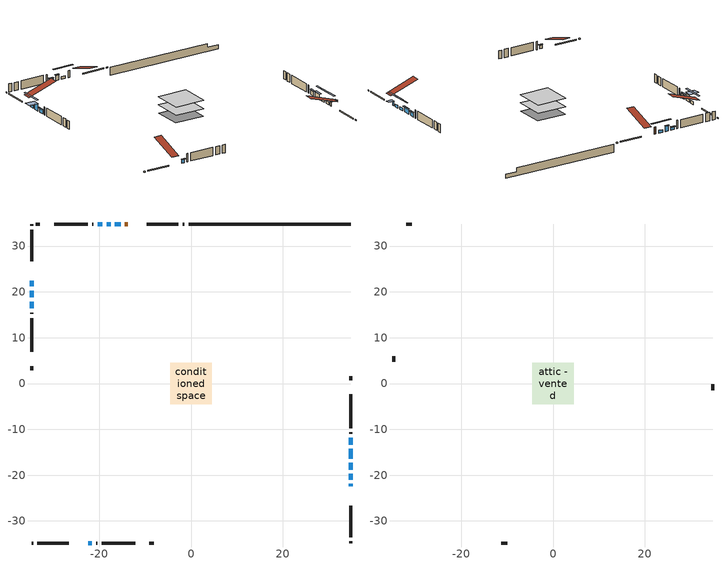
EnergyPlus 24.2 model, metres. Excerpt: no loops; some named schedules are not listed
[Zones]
conditioned space
 floor outside (Floor1 construction): -0.53,-0.53 -0.53,0.53 0.53,0.53 0.53,-0.53 z1.1
 floor adiabatic (AdiabaticFloorConstruction): -4.57,-4.57 -4.57,4.57 4.57,4.57 4.57,-4.57 z1.1
 floor foundation (Slab1 construction): -4.58,-4.26 -4.58,4.26 4.58,4.26 4.58,-4.26 z-1.25
 wall outside (RimJoist1 construction): -1.46,34.82 -1.84,34.82 / -34.82,-34.82 -34.45,-34.82 / -34.82,34.82 -34.82,34.45 / 34.82,-34.82 34.82,-34.45 z1.1:1.4
 wall outside (RimJoist2 construction): -2.77,34.82 -9.64,34.82 / -33.52,-34.82 -26.64,-34.82 / -34.82,33.52 -34.82,26.64 / 34.82,-33.52 34.82,-26.64 z1.1:1.4
 wall outside (AdiabaticWallConstruction 1): -13.85,34.82 -14.42,34.82 z1.1:3.13
 wall outside (AdiabaticWallConstruction): 34.82,-22.44 34.82,-21.9 z1.1:2.27; 34.82,-20.98 34.82,-19.73 / -15.35,34.82 -16.59,34.82 / -34.82,22.44 -34.82,21.19 / -19.34,34.82 -20.41,34.82 z1.1:1.89; 34.82,-18.8 34.82,-17.33 z1.1:1.84; 34.82,-16.4 34.82,-14.26 / -17.52,34.82 -18.41,34.82 z1.1:2.6; 34.82,-13.34 34.82,-11.86 / -34.82,17.86 -34.82,16.39 z1.1:2.34; -22.44,-34.82 -21.65,-34.82 z1.1:2.09; -34.82,20.27 -34.82,18.79 z1.1:3.11
 wall outside (Wall1 construction): -21.34,34.82 -21.61,34.82 / -20.72,-34.82 -20.45,-34.82 / -34.82,15.46 -34.82,15.19 / 34.82,-10.93 34.82,-10.66 z1.1:3.54
 wall outside (Wall2 construction): -22.54,34.82 -29.87,34.82 / -19.52,-34.82 -12.19,-34.82 / -34.82,14.26 -34.82,6.93 / 34.82,-9.73 34.82,-2.4 z1.1:3.54
 wall outside (Wall4 construction): -32.99,34.82 -33.89,34.82 / -9.07,-34.82 -8.17,-34.82 / -34.82,3.81 -34.82,2.9 / 34.82,0.72 34.82,1.63 z1.1:3.54
 wall foundation (FoundationWall1 construction): -0.53,34.82,-1.25 -0.53,34.82,1.1 31.29,34.82,1.1 31.29,34.82,-0.04 34.82,34.82,-0.04 34.82,34.82,-1.25
 window (WindowConstruction 7): 34.82,-22.44 34.82,-21.9 z1.1:2.27
 window (WindowConstruction 8): 34.82,-20.98 34.82,-19.73 z1.1:1.89
 window (WindowConstruction 9): 34.82,-18.8 34.82,-17.33 z1.1:1.84
 window (WindowConstruction 10): -15.35,34.82 -16.59,34.82 z1.1:1.89
 window (WindowConstruction 11): -34.82,22.44 -34.82,21.19 z1.1:1.89
 window (WindowConstruction): 34.82,-16.4 34.82,-14.26 z1.1:2.6
 window (WindowConstruction 1): 34.82,-13.34 34.82,-11.86 z1.1:2.34
 window (WindowConstruction 2): -17.52,34.82 -18.41,34.82 z1.1:2.6
 window (WindowConstruction 3): -19.34,34.82 -20.41,34.82 z1.1:1.89
 window (WindowConstruction 4): -22.44,-34.82 -21.65,-34.82 z1.1:2.09
 window (WindowConstruction 5): -34.82,20.27 -34.82,18.79 z1.1:3.11
 window (WindowConstruction 6): -34.82,17.86 -34.82,16.39 z1.1:2.34
 door (Door): -13.85,34.82 -14.42,34.82 z1.1:3.13
 ceiling adiabatic (AdiabaticFloorConstruction): 4.57,-4.57 4.57,4.57 -4.57,4.57 -4.57,-4.57 z1.1
attic - vented
 floor to conditioned space (Floor2 construction Reversed): -4.57,-4.57 -4.57,4.57 4.57,4.57 4.57,-4.57 z3.54
 wall outside (Wall3 construction): -30.8,34.82 -32.06,34.82 / -11.26,-34.82 -10,-34.82 / -34.82,6 -34.82,4.74 / 34.82,-1.47 34.82,-0.21 z1.1:3.54
 roof outside (Roof1 construction): -12.92,34.82,3.54 -12.92,25.91,6.51 -10.57,25.91,6.51 -10.57,34.82,3.54; -23.37,-34.82,3.54 -23.37,-25.91,6.51 -25.72,-25.91,6.51 -25.72,-34.82,3.54; -34.82,23.37,3.54 -25.91,23.37,6.51 -25.91,25.72,6.51 -34.82,25.72,3.54; 34.82,-23.37,3.54 25.91,-23.37,6.51 25.91,-25.72,6.51 34.82,-25.72,3.54
shading: 34.82,-21.61 34.82,-22.74 36.65,-22.74 36.65,-21.61 z2.57; 34.82,-17.11 34.82,-23.6 35.23,-23.6 35.23,-17.11 z4.51; 34.82,-14.71 34.82,-21.42 35.23,-21.42 35.23,-14.71 z4.46; -19.21,34.82 -12.73,34.82 -12.73,35.23 -19.21,35.23 z4.51; -34.82,18.57 -34.82,25.06 -35.23,25.06 -35.23,18.57 z4.51; 34.82,-14.06 34.82,-16.6 35.23,-16.6 35.23,-14.06 z2.8; 34.82,-11.66 34.82,-13.54 35.23,-13.54 35.23,-11.66 z2.54; -18.61,34.82 -17.32,34.82 -17.32,35.23 -18.61,35.23 z2.8; -20.61,34.82 -19.14,34.82 -19.14,35.23 -20.61,35.23 z2.09; -21.45,-34.82 -22.64,-34.82 -22.64,-35.23 -21.45,-35.23 z2.29; -34.82,18.49 -34.82,20.56 -37.72,20.56 -37.72,18.49 z3.4; -34.82,16.19 -34.82,18.07 -35.23,18.07 -35.23,16.19 z2.54
[Building]
Building 1: Terrain=Suburbs
[Site:Location]
Ottawa Intl AP_ON: Latitude {deg}=45.32; Longitude {deg}=-75.67; Time Zone {hr}=-5; Elevation {m}=115; Keep Site Location Information=Yes
[Site:GroundTemperature:Shallow]
1.18808, -1.19398, -1.38475, -0.254337, 4.28362, 8.80044, 12.7163, 15.1969, 15.4076, 13.3901, 9.57408, 5.19582
[Site:WaterMainsTemperature]
Calculation Method=Schedule; Temperature Schedule=mains temperature schedule
[Material] Roughness=Rough; Thermal Absorptance=0.9
Name | Thickness {m} | Conductivity {W/m-K} | Density {kg/m3} | Specific Heat {J/kg-K} | Solar Absorptance | Visible Absorptance
asphalt or fiberglass shingles | 0.00635 | 0.162714 | 1121.4 | 1465.45 | 0.4 | 0.4
ceiling loosefill ins | 0.254 | 0.0480833 | 16.02 | 1046.75 | 0.7 | 0.7
ceiling stud and cavity | 0.1397 | 0.37247 | 65.682 | 1177.47 | 0.7 | 0.7
concrete 4.0 in. | 0.1016 | 1.803125 | 2242.8 | 837.4 | 0.7 | 0.7
concrete 8.0 in. | 0.2032 | 1.803125 | 2242.8 | 837.4 | 0.7 | 0.7
door material | 0.04445 | 0.053851 | 512.64 | 1214.23 | 0.7 | 0.7
exterior vertical ins | 0.0102331 | 0.029427 | 32.04 | 1214.23 | 0.7 | 0.7
floor covering | 0.0127 | 0.0433444 | 54.468 | 1339.84 | 0.6 | 0.6
floor rigid ins; rim joist rigid ins | 0.051816 | 0.029427 | 32.04 | 1214.23 | 0.7 | 0.7
floor rigid ins 1; wall rigid ins | 0.512978 | 0.029427 | 32.04 | 1214.23 | 0.7 | 0.7
floor stud and cavity | 0.1397 | 0.514521 | 92.3553 | 1139.71 | 0.7 | 0.7
floor stud and cavity 1 | 0.1397 | 1.75129 | 37.0049 | 1207.88 | 0.7 | 0.7
furniture material conditioned space 1 | 0.1524 | 0.115458 | 640.8 | 1214.23 | 0.6 | 0.6
gypsum board | 0.0127 | 0.160291 | 801 | 837.4 | 0.6 | 0.6
gypsum board 1 | 0.0127 | 0.160291 | 801 | 837.4 | 0.7 | 0.7
osb sheathing 0.5 in. | 0.0127 | 0.115458 | 512.64 | 1214.23 | 0.7 | 0.7
osb sheathing 0.75 in. | 0.01905 | 0.115458 | 512.64 | 1214.23 | 0.7 | 0.7
osb sheathing 2.0 in. | 0.0508 | 0.115458 | 512.64 | 1214.23 | 0.7 | 0.7
rim joist stud and cavity | 0.0508 | 0.476231 | 125.044 | 1163.47 | 0.6 | 0.6
rim joist stud and cavity 1 | 0.0508 | 0.0296634 | 125.044 | 1163.47 | 0.6 | 0.6
wall stud and cavity | 0.1397 | 0.109584 | 139.0536 | 1170.24 | 0.7 | 0.7
wall stud and cavity 1 | 0.1397 | 0.0940029 | 139.0536 | 1170.24 | 0.7 | 0.7
wall stud and cavity 2 | 0.0889 | 6.1454 | 50.32683 | 1063.81 | 0.6 | 0.6
wall stud and cavity 3 | 0.1397 | 0.114698 | 139.0536 | 1170.24 | 0.7 | 0.7
wall stud and cavity 4 | 0.0889 | 0.380278 | 52.3479 | 1209.89 | 0.7 | 0.7
wall stud and cavity 5 | 0.0889 | 0.391764 | 83.0341 | 1211.67 | 0.7 | 0.7
wood siding | 0.0254 | 0.102417 | 544.68 | 1172.36 | 0.4 | 0.4
wood siding 1 | 0.00254 | 0.102417 | 544.68 | 1172.36 | 0.4 | 0.4
wood siding 2; wood siding 3; wood siding 4 | 0.0254 | 0.102417 | 544.68 | 1172.36 | 0.7 | 0.7
[WindowMaterial:SimpleGlazingSystem]
Name | U-Factor {W/m2-K} | Solar Heat Gain Coefficient
WindowMaterial | 2.21272 | 0.59
WindowMaterial 1 | 2.44949 | 0.49
WindowMaterial 2 | 2.36829 | 0.52
WindowMaterial 3 | 2.47447 | 0.48
WindowMaterial 4 | 2.49605 | 0.47
WindowMaterial 5 | 2.989467 | 0.58
WindowMaterial 6 | 2.32003 | 0.57
WindowMaterial 7 | 2.33593 | 0.53
WindowMaterial 8 | 2.44665 | 0.48
WindowMaterial 9 | 2.43473 | 0.49
[Construction]
AdiabaticFloorConstruction: floor stud and cavity 1, floor rigid ins 1, osb sheathing 0.75 in., floor covering
AdiabaticWallConstruction: wood siding 3, wall rigid ins, wall stud and cavity 4, gypsum board
AdiabaticWallConstruction 1: wood siding 4, wall rigid ins, wall stud and cavity 4, gypsum board
Door: door material
Floor1 construction: floor stud and cavity, floor rigid ins, osb sheathing 0.75 in., floor covering
Floor2 construction Reversed: gypsum board, ceiling stud and cavity, ceiling loosefill ins
FoundationWall1 construction: concrete 8.0 in., gypsum board 1
furniture construction conditioned space 1: furniture material conditioned space 1
PartitionWallConstruction: gypsum board, wall stud and cavity 5, gypsum board
RimJoist1 construction: wood siding 2, rim joist rigid ins, osb sheathing 2.0 in., rim joist stud and cavity
RimJoist2 construction: wood siding 2, osb sheathing 2.0 in., rim joist stud and cavity 1
Roof1 construction: asphalt or fiberglass shingles
Slab1 construction: concrete 4.0 in.
Wall1 construction: wood siding, osb sheathing 0.5 in., wall stud and cavity, gypsum board
Wall2 construction: wood siding, osb sheathing 0.5 in., wall stud and cavity 1, gypsum board
Wall3 construction: wood siding 1, wall stud and cavity 2
Wall4 construction: wood siding, osb sheathing 0.5 in., wall stud and cavity 3, gypsum board
WindowConstruction: WindowMaterial
WindowConstruction 1; WindowConstruction 6: WindowMaterial 1
WindowConstruction 10: WindowMaterial 9
WindowConstruction 11; WindowConstruction 8: WindowMaterial 7
WindowConstruction 2: WindowMaterial 2
WindowConstruction 3: WindowMaterial 3
WindowConstruction 4: WindowMaterial 4
WindowConstruction 5: WindowMaterial 5
WindowConstruction 7: WindowMaterial 6
WindowConstruction 9: WindowMaterial 8
[Zone] Multiplier=1; Part of Total Floor Area=Yes
Name | Volume {m3}
attic - vented | 40.3587
conditioned space | 403.6
[Space]
Name | Zone | Volume {m3}
attic - vented 1 | attic - vented | 40.3587
conditioned space 1 | conditioned space | 403.6
[ZoneInfiltration:EffectiveLeakageArea]
infil attic - vented 1: Zone or Space=attic - vented 1; Schedule=Always On Discrete; Effective Air Leakage Area {cm2}=3524.21; Stack Coefficient=0.000376112; Wind Coefficient=1.31032e-05
[ZoneMixing]
whole house fan mix: Zone or Space=attic - vented; Schedule=Always On Continuous; Design Flow Rate Calculation Method=Flow/Zone; Design Flow Rate {m3/s}=0; Source Zone or Space=conditioned space
[SurfaceProperty:ExposedFoundationPerimeter]
Slab1: Exposed Perimeter Calculation Method=TotalExposedPerimeter; Total Exposed Perimeter {m}=35.356
[InternalMass] Zone or ZoneList=conditioned space; Space or SpaceList=conditioned space 1
Name | Construction | Surface Area {m2}
furniture mass conditioned space 1 | furniture construction conditioned space 1 | 65.1361
partition wall mass | PartitionWallConstruction | 162.84
[Lights]
interior lighting: Zone or ZoneList or Space or SpaceList=conditioned space 1; Schedule=interior lighting schedule; Design Level Calculation Method=LightingLevel; Lighting Level {W}=343.2; Return Air Fraction=0; Fraction Radiant=0.6; Fraction Visible=0.2; Fraction Replaceable=1
[People]
occupants: Zone or ZoneList or Space or SpaceList=conditioned space 1; Number of People Schedule=occupants schedule; Number of People Calculation Method=People; Number of People=3; Fraction Radiant=0.314171; Sensible Heat Fraction=0.56303; Activity Level Schedule=occupants activity schedule; Carbon Dioxide Generation Rate {m3/s-W}=0; Enable ASHRAE 55 Comfort Warnings=No; Mean Radiant Temperature Calculation Type=EnclosureAveraged
[ElectricEquipment] Zone or ZoneList or Space or SpaceList=conditioned space 1; Design Level Calculation Method=EquipmentLevel
Name | Schedule | Design Level {W} | Fraction Latent | Fraction Radiant | Fraction Lost
clothes dryer | clothes dryer schedule | 140.772 | 0.015 | 0.081 | 0.85
clothes washer | clothes washer schedule | 32.1985 | 0.03 | 0.162 | 0.7
cooking range | cooking range schedule | 215.147 | 0.08 | 0.432 | 0.2
dishwasher | dishwasher schedule | 66.8632 | 0.3 | 0.18 | 0.4
fridge | fridge schedule | 72.9452 | 0 | 0.6 | 0
mech vent bath fan 0 | mech vent bath fan 0 schedule | 50.2 | 0 | 0 | 1
mech vent bath fan 1 | mech vent bath fan 1 schedule | 50.2 | 0 | 0 | 1
mech vent house fan | mech vent house fan schedule | 0 | 0 | 0 | 1
mech vent house fan cfis | mech vent house fan cfis schedule | 0 | 0 | 0 | 0
misc plug loads | misc plug loads schedule | 494.7 | 0.045 | 0.513 | 0.1
whole house fan | Always On Discrete | 0 | 0 | 0 | 1
[OtherEquipment] Zone or ZoneList or Space or SpaceList=conditioned space 1; Design Level Calculation Method=EquipmentLevel
Name | Fuel Type | Schedule | Design Level {W} | Fraction Latent | Fraction Radiant | Fraction Lost
clothes dryer 1 | Electricity | clothes dryer schedule | 0 | 0.015 | 0.081 | 0.85
cooking range 1 | Electricity | cooking range schedule | 0 | 0.08 | 0.432 | 0.2
general water use latent | None | general water use schedule | 62.594 | 1 | 0 | 0
general water use sensible | None | general water use schedule | -61.6891 | 0 | 0.6 | 0
mech vent house fan latent load | None | Always On Discrete | 0 | 1 | 0 | 0
mech vent house fan sensible load | None | Always On Discrete | 0 | 0 | 0 | 0
water heater energy adjustment1 | NaturalGas | Always On Discrete | 0.01 | 0 | 0 | 1
[ZoneInfiltration:DesignFlowRate] Zone or ZoneList or Space or SpaceList=conditioned space 1; Schedule=Always On Discrete; Design Flow Rate Calculation Method=Flow/Zone; Design Flow Rate {m3/s}=0
infil flow; natural vent flow; whole house fan flow
[AvailabilityManager:Scheduled]
central ac and furnace airloop Availability Manager: Schedule=Always On Discrete
[Foundation:Kiva]
Foundation Kiva 1: Initial Indoor Air Temperature {C}=18; Wall Height Above Grade {m}=1.10002; Wall Depth Below Slab {m}=0.2032; Custom Block Material Name 1=exterior vertical ins; Custom Block Depth 1 {m}=2.350008; Custom Block X Position 1 {m}=0.2159; Custom Block Z Position 1 {m}=0
[Foundation:Kiva:Settings]
Soil Conductivity {W/m-K}=0.849921; Soil Density {kg/m3}=1842.3; Soil Specific Heat {J/kg-K}=418.7; Ground Solar Absorptivity=0.9; Ground Thermal Absorptivity=0.9; Ground Surface Roughness {m}=0.03; Far-Field Width {m}=40; Deep-Ground Boundary Condition=ZeroFlux; Deep-Ground Depth {m}=40; Minimum Cell Dimension {m}=0.2; Maximum Cell Growth Coefficient=3; Simulation Timestep=Timestep
[Exterior:Lights]
exterior lighting: Schedule=exterior lighting schedule; Design Level {W}=75.6
[EnergyManagementSystem:GlobalVariable]
central_ac_and_furnace_airloop_Fan_RTF
infil_program_Qfan
infil_program_Qinf
natural_vent_program_Qnv
natural_vent_program_Qwhf
[EnergyManagementSystem:Sensor]
Name | Output:Variable or Output:Meter Index Key | Output:Variable or Output:Meter
airflow_gain | infil flow | Infiltration Sensible Heat Gain Energy
airflow_gain_1 | natural vent flow | Infiltration Sensible Heat Gain Energy
airflow_gain_2 | whole house fan flow | Infiltration Sensible Heat Gain Energy
airflow_loss | infil flow | Infiltration Sensible Heat Loss Energy
airflow_loss_1 | natural vent flow | Infiltration Sensible Heat Loss Energy
airflow_loss_2 | whole house fan flow | Infiltration Sensible Heat Loss Energy
clg_load_cond |  | Cooling:EnergyTransfer:Zone:CONDITIONED SPACE
clg_sp_s; clg_sp_s_1 | cooling setpoint | Schedule Value
clothes_dryer_exhaust_0_sch_s | clothes dryer exhaust 0 schedule | Schedule Value
cool_season | cooling season schedule | Schedule Value
htg_load_cond |  | Heating:EnergyTransfer:Zone:CONDITIONED SPACE
htg_sp_s; htg_sp_s_1 | heating setpoint | Schedule Value
ig_ee_conv | clothes dryer | Electric Equipment Convective Heating Energy
ig_ee_conv_2 | cooking range | Electric Equipment Convective Heating Energy
ig_ee_conv_4 | fridge | Electric Equipment Convective Heating Energy
ig_ee_conv_5 | misc plug loads | Electric Equipment Convective Heating Energy
ig_ee_conv_6 | whole house fan | Electric Equipment Convective Heating Energy
ig_ee_rad | clothes dryer | Electric Equipment Radiant Heating Energy
ig_ee_rad_2 | cooking range | Electric Equipment Radiant Heating Energy
ig_ee_rad_4 | fridge | Electric Equipment Radiant Heating Energy
ig_ee_rad_5 | misc plug loads | Electric Equipment Radiant Heating Energy
ig_ee_rad_6 | whole house fan | Electric Equipment Radiant Heating Energy
ig_lgt_conv | interior lighting | Lights Convective Heating Energy
ig_lgt_rad | interior lighting | Lights Radiant Heating Energy
ig_lgt_vis | interior lighting | Lights Visible Radiation Heating Energy
ig_oe_conv | clothes dryer 1 | Other Equipment Convective Heating Energy
ig_oe_conv_1 | cooking range 1 | Other Equipment Convective Heating Energy
ig_oe_conv_2 | general water use latent | Other Equipment Convective Heating Energy
ig_oe_conv_3 | general water use sensible | Other Equipment Convective Heating Energy
ig_oe_conv_4 | water heater energy adjustment1 | Other Equipment Convective Heating Energy
ig_oe_rad | clothes dryer 1 | Other Equipment Radiant Heating Energy
ig_oe_rad_1 | cooking range 1 | Other Equipment Radiant Heating Energy
ig_oe_rad_2 | general water use latent | Other Equipment Radiant Heating Energy
ig_oe_rad_3 | general water use sensible | Other Equipment Radiant Heating Energy
ig_oe_rad_4 | water heater energy adjustment1 | Other Equipment Radiant Heating Energy
ig_ppl_conv | occupants | People Convective Heating Energy
ig_ppl_rad | occupants | People Radiant Heating Energy
im_conv | furniture mass conditioned space 1 | Surface Inside Face Convection Heat Gain Energy
im_conv_1 | partition wall mass | Surface Inside Face Convection Heat Gain Energy
im_ig | furniture mass conditioned space 1 | Surface Inside Face Internal Gains Radiation Heat Gain Energy
im_ig_1 | partition wall mass | Surface Inside Face Internal Gains Radiation Heat Gain Energy
im_lgt | furniture mass conditioned space 1 | Surface Inside Face Lights Radiation Heat Gain Energy
im_lgt_1 | partition wall mass | Surface Inside Face Lights Radiation Heat Gain Energy
im_sol | furniture mass conditioned space 1 | Surface Inside Face Solar Radiation Heat Gain Energy
im_sol_1 | partition wall mass | Surface Inside Face Solar Radiation Heat Gain Energy
im_surf | furniture mass conditioned space 1 | Surface Inside Face Net Surface Thermal Radiation Heat Gain Energy
im_surf_1 | partition wall mass | Surface Inside Face Net Surface Thermal Radiation Heat Gain Energy
mech_vent_bath_fan_0_sch_s | mech vent bath fan 0 schedule | Schedule Value
mech_vent_bath_fan_1_sch_s | mech vent bath fan 1 schedule | Schedule Value
mv_conv | mech vent bath fan 0 | Electric Equipment Convective Heating Energy
mv_conv_1 | mech vent bath fan 1 | Electric Equipment Convective Heating Energy
mv_conv_2 | mech vent house fan | Electric Equipment Convective Heating Energy
mv_conv_3 | mech vent house fan cfis | Electric Equipment Convective Heating Energy
mv_conv_4 | mech vent house fan latent load | Other Equipment Convective Heating Energy
mv_conv_5 | mech vent house fan sensible load | Other Equipment Convective Heating Energy
mv_rad | mech vent bath fan 0 | Electric Equipment Radiant Heating Energy
mv_rad_1 | mech vent bath fan 1 | Electric Equipment Radiant Heating Energy
mv_rad_2 | mech vent house fan | Electric Equipment Radiant Heating Energy
mv_rad_3 | mech vent house fan cfis | Electric Equipment Radiant Heating Energy
mv_rad_4 | mech vent house fan latent load | Other Equipment Radiant Heating Energy
mv_rad_5 | mech vent house fan sensible load | Other Equipment Radiant Heating Energy
natural_vent_s | natural vent schedule | Schedule Value
out_pb_s |  | Site Outdoor Air Barometric Pressure
out_wt_s |  | Site Outdoor Air Humidity Ratio
site_vw_s |  | Site Wind Speed
ss_back_out | Window1 | Surface Window Shortwave from Zone Back Out Window Heat Transfer Rate
ss_back_out_1 | Window11 | Surface Window Shortwave from Zone Back Out Window Heat Transfer Rate
ss_back_out_10 | Window8 | Surface Window Shortwave from Zone Back Out Window Heat Transfer Rate
ss_back_out_11 | Window9 | Surface Window Shortwave from Zone Back Out Window Heat Transfer Rate
ss_back_out_2 | Window12 | Surface Window Shortwave from Zone Back Out Window Heat Transfer Rate
ss_back_out_3 | Window14 | Surface Window Shortwave from Zone Back Out Window Heat Transfer Rate
ss_back_out_4 | Window15 | Surface Window Shortwave from Zone Back Out Window Heat Transfer Rate
ss_back_out_5 | Window2 | Surface Window Shortwave from Zone Back Out Window Heat Transfer Rate
ss_back_out_6 | Window3 | Surface Window Shortwave from Zone Back Out Window Heat Transfer Rate
ss_back_out_7 | Window5 | Surface Window Shortwave from Zone Back Out Window Heat Transfer Rate
ss_back_out_8 | Window6 | Surface Window Shortwave from Zone Back Out Window Heat Transfer Rate
ss_back_out_9 | Window7 | Surface Window Shortwave from Zone Back Out Window Heat Transfer Rate
ss_conv | Door1 | Surface Inside Face Convection Heat Gain Energy
ss_conv_1 | Window1 | Surface Inside Face Convection Heat Gain Energy
ss_conv_10 | Window7 | Surface Inside Face Convection Heat Gain Energy
ss_conv_11 | Window8 | Surface Inside Face Convection Heat Gain Energy
ss_conv_12 | Window9 | Surface Inside Face Convection Heat Gain Energy
ss_conv_2 | Window11 | Surface Inside Face Convection Heat Gain Energy
ss_conv_3 | Window12 | Surface Inside Face Convection Heat Gain Energy
ss_conv_4 | Window14 | Surface Inside Face Convection Heat Gain Energy
ss_conv_5 | Window15 | Surface Inside Face Convection Heat Gain Energy
ss_conv_6 | Window2 | Surface Inside Face Convection Heat Gain Energy
ss_conv_7 | Window3 | Surface Inside Face Convection Heat Gain Energy
ss_conv_8 | Window5 | Surface Inside Face Convection Heat Gain Energy
ss_conv_9 | Window6 | Surface Inside Face Convection Heat Gain Energy
ss_ig | Door1 | Surface Inside Face Internal Gains Radiation Heat Gain Energy
ss_ig_1 | Window1 | Surface Inside Face Internal Gains Radiation Heat Gain Energy
ss_ig_10 | Window7 | Surface Inside Face Internal Gains Radiation Heat Gain Energy
ss_ig_11 | Window8 | Surface Inside Face Internal Gains Radiation Heat Gain Energy
ss_ig_12 | Window9 | Surface Inside Face Internal Gains Radiation Heat Gain Energy
ss_ig_2 | Window11 | Surface Inside Face Internal Gains Radiation Heat Gain Energy
ss_ig_3 | Window12 | Surface Inside Face Internal Gains Radiation Heat Gain Energy
ss_ig_4 | Window14 | Surface Inside Face Internal Gains Radiation Heat Gain Energy
ss_ig_5 | Window15 | Surface Inside Face Internal Gains Radiation Heat Gain Energy
ss_ig_6 | Window2 | Surface Inside Face Internal Gains Radiation Heat Gain Energy
ss_ig_7 | Window3 | Surface Inside Face Internal Gains Radiation Heat Gain Energy
ss_ig_8 | Window5 | Surface Inside Face Internal Gains Radiation Heat Gain Energy
ss_ig_9 | Window6 | Surface Inside Face Internal Gains Radiation Heat Gain Energy
ss_lgt | Door1 | Surface Inside Face Lights Radiation Heat Gain Energy
ss_sol | Door1 | Surface Inside Face Solar Radiation Heat Gain Energy
ss_surf | Door1 | Surface Inside Face Net Surface Thermal Radiation Heat Gain Energy
ss_surf_1 | Window1 | Surface Inside Face Net Surface Thermal Radiation Heat Gain Energy
ss_surf_10 | Window7 | Surface Inside Face Net Surface Thermal Radiation Heat Gain Energy
ss_surf_11 | Window8 | Surface Inside Face Net Surface Thermal Radiation Heat Gain Energy
ss_surf_12 | Window9 | Surface Inside Face Net Surface Thermal Radiation Heat Gain Energy
ss_surf_2 | Window11 | Surface Inside Face Net Surface Thermal Radiation Heat Gain Energy
ss_surf_3 | Window12 | Surface Inside Face Net Surface Thermal Radiation Heat Gain Energy
ss_surf_4 | Window14 | Surface Inside Face Net Surface Thermal Radiation Heat Gain Energy
ss_surf_5 | Window15 | Surface Inside Face Net Surface Thermal Radiation Heat Gain Energy
ss_surf_6 | Window2 | Surface Inside Face Net Surface Thermal Radiation Heat Gain Energy
ss_surf_7 | Window3 | Surface Inside Face Net Surface Thermal Radiation Heat Gain Energy
ss_surf_8 | Window5 | Surface Inside Face Net Surface Thermal Radiation Heat Gain Energy
ss_surf_9 | Window6 | Surface Inside Face Net Surface Thermal Radiation Heat Gain Energy
ss_trans_in | Window1 | Surface Window Transmitted Solar Radiation Rate
ss_trans_in_1 | Window11 | Surface Window Transmitted Solar Radiation Rate
ss_trans_in_10 | Window8 | Surface Window Transmitted Solar Radiation Rate
ss_trans_in_11 | Window9 | Surface Window Transmitted Solar Radiation Rate
ss_trans_in_2 | Window12 | Surface Window Transmitted Solar Radiation Rate
ss_trans_in_3 | Window14 | Surface Window Transmitted Solar Radiation Rate
ss_trans_in_4 | Window15 | Surface Window Transmitted Solar Radiation Rate
ss_trans_in_5 | Window2 | Surface Window Transmitted Solar Radiation Rate
ss_trans_in_6 | Window3 | Surface Window Transmitted Solar Radiation Rate
ss_trans_in_7 | Window5 | Surface Window Transmitted Solar Radiation Rate
ss_trans_in_8 | Window6 | Surface Window Transmitted Solar Radiation Rate
ss_trans_in_9 | Window7 | Surface Window Transmitted Solar Radiation Rate
ss_trans_out | Window1 | Surface Inside Face Initial Transmitted Diffuse Transmitted Out Window Solar Radiation Rate
ss_trans_out_1 | Window11 | Surface Inside Face Initial Transmitted Diffuse Transmitted Out Window Solar Radiation Rate
ss_trans_out_10 | Window8 | Surface Inside Face Initial Transmitted Diffuse Transmitted Out Window Solar Radiation Rate
ss_trans_out_11 | Window9 | Surface Inside Face Initial Transmitted Diffuse Transmitted Out Window Solar Radiation Rate
ss_trans_out_2 | Window12 | Surface Inside Face Initial Transmitted Diffuse Transmitted Out Window Solar Radiation Rate
ss_trans_out_3 | Window14 | Surface Inside Face Initial Transmitted Diffuse Transmitted Out Window Solar Radiation Rate
ss_trans_out_4 | Window15 | Surface Inside Face Initial Transmitted Diffuse Transmitted Out Window Solar Radiation Rate
